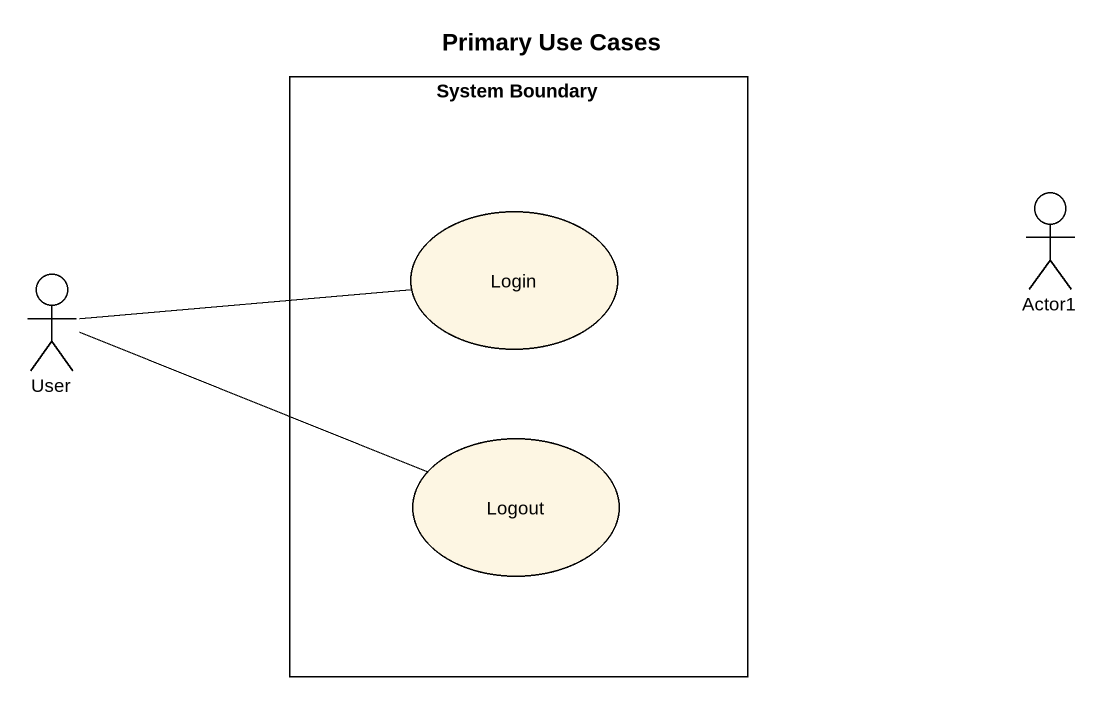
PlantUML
@startuml
title Primary Use Cases
rectangle "System Boundary" as System_Boundary {
  usecase Login
  usecase Logout
}
actor Actor1
actor User
User -right- Login
User -right- Logout
@enduml
